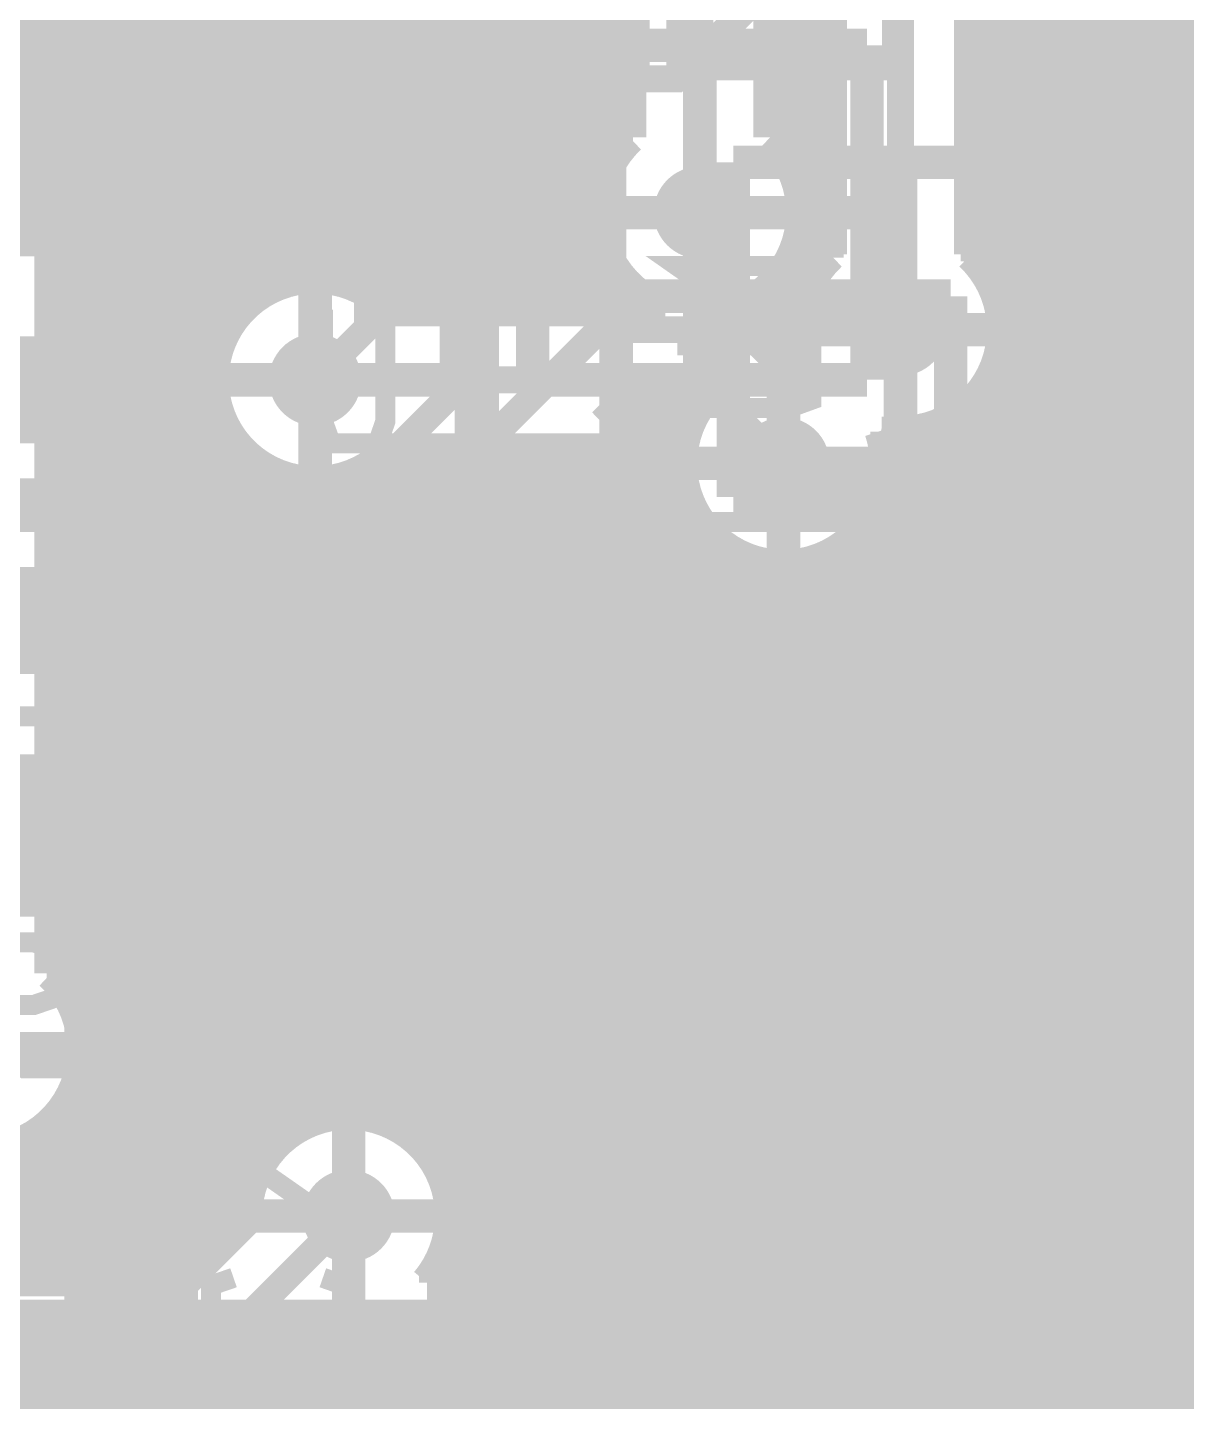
# Model space of a CAD drawing. Extents: x -1 to 101, y -64 to 41.
# Drawn here: x 74.27 to 83.07, y 14.47 to 24.9 of the extents above; entities that cross this region are included whole.
import ezdxf

# ---------------------------------------------------------------- set-up
doc = ezdxf.new("R2010")
doc.units = 0
doc.header["$MEASUREMENT"] = 0
doc.layers.get('0').update_dxf_attribs({"linetype": 'CONTINUOUS'})
for name, color, linetype in [('22-313-0_AST', 7, 'CONTINUOUS'), ('22-313-0_BOT', 7, 'CONTINUOUS'), ('22-313-0_DRD', 2, 'CONTINUOUS'), ('22-313-0_SMB', 4, 'CONTINUOUS'), ('22-313-0_SMT', 3, 'CONTINUOUS'), ('22-313-0_SPT', 5, 'CONTINUOUS'), ('22-313-0_SST', 10, 'CONTINUOUS'), ('22-313-0_TOP', 14, 'CONTINUOUS'), ('THRUHOLE_TAP', 11, 'CONTINUOUS')]:
    doc.layers.add(name, color=color, linetype=linetype)

# ---------------------------------------------------------------- blocks, each defined once
blk = doc.blocks.new('RECTANGLE_40')
blk.add_solid([(0.22479, 0.50038), (0.22479, -0.50038), (-0.22479, 0.50038), (-0.22479, -0.50038)])
blk = doc.blocks.new('ROUND_43')
at = {"const_width": 0.35052}
blk.add_lwpolyline([(-0.17526, 0, 1), (0.17526, 0, 1)], format="xyb", close=True, dxfattribs=at)
blk = doc.blocks.new('ROUND_47')
at = {"const_width": 0.35052}
blk.add_lwpolyline([(-0.17526, 0, 1), (0.17526, 0, 1)], format="xyb", close=True, dxfattribs=at)
blk = doc.blocks.new('RECTANGLE_2')
blk.add_solid([(0.4826, 0.4064), (0.4826, -0.4064), (-0.4826, 0.4064), (-0.4826, -0.4064)])
blk = doc.blocks.new('ROUND_60')
at = {"const_width": 0.10033}
blk.add_lwpolyline([(-0.050164, 0, 1), (0.050164, 0, 1)], format="xyb", close=True, dxfattribs=at)

msp = doc.modelspace()

# ---------------------------------------------------------------- linework, layer by layer
at = {"layer": '22-313-0_AST', "const_width": 0.1524}
for points in [[(77.0255, 24.5745), (77.0255, 27.4955), (75.3872, 27.4955), (75.3872, 24.5745), (77.0255, 24.5745)], [(77.2795, 27.4955), (77.2795, 24.5745), (78.9178, 24.5745), (78.9178, 27.4955), (77.2795, 27.4955)], [(80.8355, 24.5745), (80.8355, 27.4955), (79.1972, 27.4955), (79.1972, 24.5745), (80.8355, 24.5745)], [(76.15174, 24.9555), (76.15174, 25.3111), (75.98156, 25.43048), (75.81392, 25.43048), (75.64374, 25.3111), (75.64374, 24.9555), (76.65974, 24.9555)], [(78.0669, 24.94534), (78.0669, 25.30094), (77.89926, 25.42032), (77.72908, 25.42032), (77.5589, 25.30094), (77.5589, 24.94534), (78.5749, 24.94534)], [(75.946, 20.193), (78.74, 20.193), (78.74, 24.384), (75.565, 24.384), (75.565, 20.574), (75.946, 20.193)], [(75.1205, 21.3995), (75.1205, 24.3205), (73.4822, 24.3205), (73.4822, 21.3995), (75.1205, 21.3995)], [(74.88174, 23.3553), (74.88174, 23.11908)], [(74.88174, 23.23846), (73.86574, 23.23846), (74.03592, 23.11908)], [(77.58938, 21.7424), (77.58938, 22.7584), (77.47, 22.58822)], [(76.9874, 22.7584), (76.9874, 21.91004), (76.92898, 21.7424), (76.57338, 21.7424), (76.51242, 21.91004), (76.51242, 22.7584)], [(74.71156, 22.63648), (74.88174, 22.57806), (74.88174, 22.22246), (74.71156, 22.1615), (74.03592, 22.1615), (73.86574, 22.22246), (73.86574, 22.57806), (74.03592, 22.63648)], [(77.70622, 21.7424), (77.47, 21.7424)], [(73.4695, 21.1455), (73.4695, 18.2245), (75.1078, 18.2245), (75.1078, 21.1455), (73.4695, 21.1455)], [(80.8355, 18.2245), (80.8355, 21.1455), (79.1972, 21.1455), (79.1972, 18.2245), (80.8355, 18.2245)], [(74.2569, 20.56892), (74.2569, 20.21332), (74.08926, 20.15236), (73.91908, 20.15236), (73.7489, 20.21332), (73.7489, 20.56892), (73.91908, 20.62734), (74.08926, 20.62734), (74.7649, 20.39112)], [(80.00492, 20.62988), (80.00492, 20.1549), (79.32674, 20.39366), (79.32674, 20.5105), (80.34274, 20.5105)], [(75.4761, 20.39112), (75.4761, 19.99996)], [(75.33894, 20.36826), (75.33894, 20.02028)], [(75.53198, 20.3708), (75.34402, 20.3708)], [(75.61326, 20.28952), (75.61326, 20.10156)], [(75.63358, 20.23364), (75.24242, 20.23364)], [(75.61072, 20.09648), (75.26274, 20.09648)], [(77.0255, 16.9545), (77.0255, 19.8755), (75.3872, 19.8755), (75.3872, 16.9545), (77.0255, 16.9545)], [(78.9305, 16.9545), (78.9305, 19.8755), (77.2922, 19.8755), (77.2922, 16.9545), (78.9305, 16.9545)], [(74.7649, 19.78914), (74.7649, 19.55292)], [(80.34274, 19.79168), (80.34274, 19.3167), (79.66456, 19.79168), (79.49692, 19.79168), (79.32674, 19.73326), (79.32674, 19.37766), (79.49692, 19.3167)], [(74.7649, 19.66976), (73.7489, 19.66976), (73.91908, 19.55292)], [(78.39456, 18.8849), (78.56474, 19.00428), (78.56474, 19.2405), (78.39456, 19.35988), (78.22692, 19.35988), (77.88656, 19.12366), (77.54874, 19.35988), (77.54874, 18.8849)], [(74.2569, 18.59534), (74.2569, 18.95094), (74.08926, 19.07032), (73.91908, 19.07032), (73.7489, 18.95094), (73.7489, 18.59534), (74.7649, 18.59534)], [(74.2569, 18.89252), (74.7649, 19.07032)], [(76.65974, 19.02968), (76.65974, 18.5547), (75.98156, 19.02968), (75.81392, 19.02968), (75.64374, 18.97126), (75.64374, 18.61566), (75.81392, 18.5547)], [(79.83474, 18.4785), (79.83474, 18.8341), (79.66456, 18.95348), (79.49692, 18.95348), (79.32674, 18.8341), (79.32674, 18.4785), (80.34274, 18.4785)], [(79.83474, 18.77568), (80.34274, 18.95348)], [(78.56474, 18.52168), (78.56474, 18.0467), (77.88656, 18.52168), (77.71892, 18.52168), (77.54874, 18.46326), (77.54874, 18.10766), (77.71892, 18.0467)], [(76.48956, 18.19148), (76.65974, 18.13306), (76.65974, 17.77746), (76.48956, 17.7165), (75.81392, 17.7165), (75.64374, 17.77746), (75.64374, 18.13306), (75.81392, 18.19148)], [(78.05674, 17.2085), (78.05674, 17.5641), (77.88656, 17.68348), (77.71892, 17.68348), (77.54874, 17.5641), (77.54874, 17.2085), (78.56474, 17.2085)], [(78.05674, 17.50568), (78.56474, 17.68348)]]:
    msp.add_lwpolyline(points, dxfattribs=at)
for points in [[(75.438, 20.3962, 0.4142136), (75.23734, 20.19554)], [(75.63866, 20.19554, 0.4142136), (75.438, 20.3962)], [(75.23734, 20.19554, 0.4142136), (75.438, 19.99488)], [(75.438, 19.99488, 0.4142136), (75.63866, 20.19554)]]:
    msp.add_lwpolyline(points, format="xyb", dxfattribs=at)
at = {"layer": '22-313-0_BOT'}
for points, const_width in [([(74.8538, 37.4142), (74.8538, 15.3924)], 0.254), ([(75.0824, 37.4142), (75.0824, 15.3924)], 0.254), ([(75.311, 37.4142), (75.311, 15.3924)], 0.254), ([(75.5396, 37.4142), (75.5396, 15.46098)], 0.254), ([(75.7682, 37.4142), (75.7682, 22.59838)], 0.254), ([(75.9968, 37.4142), (75.9968, 22.85746)], 0.254), ([(76.2254, 37.4142), (76.2254, 22.97176)], 0.254), ([(76.454, 37.4142), (76.454, 23.00732)], 0.254), ([(76.6826, 37.4142), (76.6826, 22.97176)], 0.254), ([(76.9112, 37.4142), (76.9112, 22.85746)], 0.254), ([(77.1398, 37.4142), (77.1398, 22.7584)], 0.254), ([(77.3684, 37.4142), (77.3684, 22.7584)], 0.254), ([(80.1116, 35.6108), (80.1116, 23.75662)], 0.254), ([(74.6252, 32.69488), (74.6252, 17.46758)], 0.254), ([(74.4474, 32.4485), (74.4474, 17.7165)], 0.254), ([(82.169, 31.4198), (82.169, 17.78)], 0.254), ([(82.3976, 31.4198), (82.3976, 18.0086)], 0.254), ([(82.6262, 31.4198), (82.6262, 18.2372)], 0.254), ([(82.8548, 31.4198), (82.8548, 18.4658)], 0.254), ([(81.9404, 31.33598), (81.9404, 17.5514)], 0.254), ([(81.7118, 31.242), (81.7118, 17.3228)], 0.254), ([(80.899, 30.607), (80.899, 22.606)], 0.2032), ([(80.3402, 30.0609), (80.3402, 23.1521)], 0.254), ([(80.3656, 30.0355), (80.3656, 23.1775)], 0.254), ([(81.4324, 30.0355), (81.4324, 23.1775)], 0.254), ([(81.4832, 30.0863), (81.4832, 23.12416)], 0.254), ([(79.375, 23.495), (79.375, 28.829), (78.359, 29.845)], 0.2032), ([(77.597, 29.67228), (77.597, 22.7584)], 0.254), ([(77.8256, 29.2735), (77.8256, 22.7584)], 0.254), ([(82.931, 29.21), (82.931, 18.542), (79.756, 15.367)], 0.254), ([(78.0542, 29.12618), (78.0542, 22.7584)], 0.254), ([(78.2828, 29.06776), (78.2828, 22.7584)], 0.254), ([(78.5114, 28.93822), (78.5114, 22.7584)], 0.254), ([(79.9084, 28.829), (79.9084, 24.0665)], 0.254), ([(78.74, 28.70962), (78.74, 23.94966)], 0.254), ([(78.8416, 28.60802), (78.8416, 24.0665)], 0.254), ([(78.8416, 25.019), (74.4474, 25.019)], 0.254), ([(80.3656, 25.019), (79.9084, 25.019)], 0.254), ([(82.931, 25.019), (81.4324, 25.019)], 0.254), ([(78.8416, 24.7904), (74.4474, 24.7904)], 0.254), ([(80.3656, 24.7904), (79.9084, 24.7904)], 0.254), ([(82.931, 24.7904), (81.4324, 24.7904)], 0.254), ([(90.424, 24.511), (83.947, 24.511), (83.947, 18.161), (79.756, 13.97), (73.279, 13.97), (73.279, 7.366)], 0.254), ([(78.8416, 24.5618), (74.4474, 24.5618)], 0.254), ([(80.3656, 24.5618), (79.9084, 24.5618)], 0.254), ([(82.931, 24.5618), (81.4324, 24.5618)], 0.254), ([(78.8416, 24.3332), (74.4474, 24.3332)], 0.254), ([(80.3656, 24.3332), (79.9084, 24.3332)], 0.254), ([(82.931, 24.3332), (81.4324, 24.3332)], 0.254), ([(76.708, 15.875), (75.692, 14.859), (71.501, 14.859), (70.104, 16.256), (70.104, 24.257)], 0.2032), ([(78.8416, 24.1046), (74.4474, 24.1046)], 0.254), ([(80.3656, 24.1046), (79.9084, 24.1046)], 0.254), ([(82.931, 24.1046), (81.4324, 24.1046)], 0.254), ([(78.69174, 23.876), (74.4474, 23.876)], 0.254), ([(80.3656, 23.876), (80.05572, 23.876)], 0.254), ([(82.931, 23.876), (81.4324, 23.876)], 0.254), ([(78.60792, 23.6474), (74.4474, 23.6474)], 0.254), ([(80.3656, 23.6474), (80.14208, 23.6474)], 0.254), ([(82.931, 23.6474), (81.4324, 23.6474)], 0.254), ([(78.59776, 23.4188), (74.4474, 23.4188)], 0.254), ([(80.3656, 23.4188), (80.15224, 23.4188)], 0.254), ([(82.931, 23.4188), (81.4324, 23.4188)], 0.254), ([(78.65618, 23.1902), (74.4474, 23.1902)], 0.254), ([(80.3656, 23.1902), (80.09382, 23.1902)], 0.254), ([(80.1116, 23.23338), (80.1116, 22.3647)], 0.254), ([(82.931, 23.1902), (81.4324, 23.1902)], 0.254), ([(78.74, 23.04034), (78.74, 22.7584)], 0.254), ([(76.19238, 22.9616), (74.4474, 22.9616)], 0.254), ([(78.8035, 22.9616), (76.71562, 22.9616)], 0.254), ([(80.20304, 22.9616), (79.9465, 22.9616)], 0.254), ([(82.931, 22.9616), (81.59496, 22.9616)], 0.254), ([(79.883, 22.90064), (79.883, 22.47138)], 0.254), ([(75.85964, 22.733), (74.4474, 22.733)], 0.254), ([(79.11338, 22.7584), (77.0255, 22.7584)], 0.254), ([(78.9686, 22.82698), (78.9686, 22.7584)], 0.254), ([(80.12684, 22.733), (79.54772, 22.733)], 0.254), ([(79.6544, 22.76602), (79.6544, 22.67966)], 0.254), ([(82.931, 22.733), (81.66862, 22.733)], 0.254), ([(79.75092, 22.60092), (79.98206, 22.36978)], 0.254), ([(75.72502, 22.5044), (74.4474, 22.5044)], 0.254), ([(80.1243, 22.5044), (79.84998, 22.5044)], 0.254), ([(82.931, 22.5044), (81.6737, 22.5044)], 0.254), ([(80.01, 22.37232), (79.98199, 22.37182)], 0.254), ([(75.67422, 22.2758), (74.4474, 22.2758)], 0.254), ([(82.931, 22.2758), (81.60766, 22.2758)], 0.254), ([(80.01, 21.59), (79.375, 22.225), (76.454, 22.225)], 0.2032), ([(75.692, 22.0472), (74.4474, 22.0472)], 0.254), ([(82.931, 22.0472), (81.4451, 22.0472)], 0.254), ([(81.4832, 22.0853), (81.4832, 17.0942)], 0.254), ([(81.2546, 21.91004), (81.2546, 16.8656)], 0.254), ([(75.78598, 21.8186), (74.4474, 21.8186)], 0.254), ([(75.7682, 21.84908), (75.7682, 15.68958)], 0.254), ([(82.931, 21.8186), (80.75676, 21.8186)], 0.254), ([(80.7974, 21.8313), (80.7974, 16.4084)], 0.254), ([(81.026, 21.83384), (81.026, 16.637)], 0.254), ([(79.15402, 21.6916), (77.0255, 21.6916)], 0.254), ([(77.1398, 21.6916), (77.1398, 16.52524)], 0.254), ([(77.3684, 21.6916), (77.3684, 16.29156)], 0.254), ([(77.597, 21.6916), (77.597, 15.367)], 0.254), ([(77.8256, 21.6916), (77.8256, 15.367)], 0.254), ([(78.0542, 21.6916), (78.0542, 15.367)], 0.254), ([(78.2828, 21.6916), (78.2828, 15.367)], 0.254), ([(78.5114, 21.6916), (78.5114, 15.367)], 0.254), ([(78.74, 21.6916), (78.74, 15.367)], 0.254), ([(78.9686, 21.6916), (78.9686, 15.367)], 0.254), ([(79.15402, 21.6916), (79.22768, 21.6154)], 0.254), ([(75.99934, 21.59), (74.4474, 21.59)], 0.254), ([(75.9968, 21.59), (75.9968, 16.19758)], 0.254), ([(79.22768, 21.59), (76.90866, 21.59)], 0.254), ([(76.9112, 21.59), (76.9112, 16.62938)], 0.254), ([(79.1972, 21.64842), (79.1972, 15.367)], 0.254), ([(79.22768, 21.6154), (79.22727, 21.59)], 0.254), ([(82.931, 21.59), (80.79232, 21.59)], 0.254), ([(76.2254, 21.47824), (76.2254, 16.48968)], 0.254), ([(76.6826, 21.47824), (76.6826, 16.65478)], 0.254), ([(76.454, 21.44268), (76.454, 16.61414)], 0.254), ([(79.26324, 21.3614), (74.4474, 21.3614)], 0.254), ([(82.931, 21.3614), (80.75676, 21.3614)], 0.254), ([(79.375, 21.1328), (74.4474, 21.1328)], 0.254), ([(79.4258, 21.0693), (79.4258, 15.367)], 0.254), ([(82.931, 21.1328), (80.64246, 21.1328)], 0.254), ([(80.5688, 21.0439), (80.5688, 16.1798)], 0.254), ([(79.63408, 20.9042), (74.4474, 20.9042)], 0.254), ([(79.6544, 20.89404), (79.6544, 15.367)], 0.254), ([(80.3402, 20.88134), (80.3402, 15.9512)], 0.254), ([(82.931, 20.9042), (80.38338, 20.9042)], 0.254), ([(79.883, 20.81784), (79.883, 15.494)], 0.254), ([(80.1116, 20.8153), (80.1116, 15.7226)], 0.254), ([(82.931, 20.6756), (74.4474, 20.6756)], 0.254), ([(82.931, 20.447), (74.4474, 20.447)], 0.254), ([(82.931, 20.2184), (74.4474, 20.2184)], 0.254), ([(82.931, 19.9898), (74.4474, 19.9898)], 0.254), ([(82.931, 19.7612), (74.4474, 19.7612)], 0.254), ([(82.931, 19.5326), (74.4474, 19.5326)], 0.254), ([(82.931, 19.304), (74.4474, 19.304)], 0.254), ([(82.931, 19.0754), (74.4474, 19.0754)], 0.254), ([(82.931, 18.8468), (74.4474, 18.8468)], 0.254), ([(82.931, 18.6182), (74.4474, 18.6182)], 0.254), ([(82.7786, 18.3896), (74.4474, 18.3896)], 0.254), ([(82.55, 18.161), (74.4474, 18.161)], 0.254), ([(82.3214, 17.9324), (74.4474, 17.9324)], 0.254), ([(82.0928, 17.7038), (74.4601, 17.7038)], 0.254), ([(81.8642, 17.4752), (74.62266, 17.4752)], 0.254), ([(83.1088, 17.3228), (83.1088, 7.366)], 0.254), ([(81.6356, 17.2466), (74.6887, 17.2466)], 0.254), ([(82.8802, 17.0942), (82.8802, 7.366)], 0.254), ([(90.424, 17.1958), (82.9818, 17.1958)], 0.254), ([(81.407, 17.018), (74.68362, 17.018)], 0.254), ([(90.424, 16.9672), (82.7532, 16.9672)], 0.254), ([(81.1784, 16.7894), (74.60996, 16.7894)], 0.254), ([(74.6252, 16.81988), (74.6252, 15.3924)], 0.254), ([(82.6516, 16.8656), (82.6516, 7.366)], 0.254), ([(90.424, 16.7386), (82.5246, 16.7386)], 0.254), ([(82.423, 16.637), (82.423, 7.366)], 0.254), ([(74.3966, 16.53032), (74.3966, 15.3924)], 0.254), ([(76.33208, 16.5608), (74.43216, 16.5608)], 0.254), ([(80.9498, 16.5608), (77.08138, 16.5608)], 0.254), ([(90.424, 16.51), (82.296, 16.51)], 0.254), ([(74.168, 16.40586), (74.168, 15.3924)], 0.254), ([(82.1944, 16.4084), (82.1944, 7.366)], 0.254), ([(76.073, 16.3322), (71.87946, 16.3322)], 0.254), ([(80.7212, 16.3322), (77.34046, 16.3322)], 0.254), ([(90.424, 16.2814), (82.0674, 16.2814)], 0.254), ([(81.9658, 16.1798), (81.9658, 7.366)], 0.254), ([(75.96124, 16.1036), (71.78802, 16.1036)], 0.254), ([(80.4926, 16.1036), (77.45476, 16.1036)], 0.254), ([(90.424, 16.0528), (81.8388, 16.0528)], 0.254), ([(81.7372, 15.9512), (81.7372, 7.366)], 0.254), ([(75.92568, 15.875), (71.57466, 15.875)], 0.254), ([(75.92568, 15.84706), (75.47102, 15.3924)], 0.254), ([(75.92568, 15.875), (75.92618, 15.84708)], 0.254), ([(80.264, 15.875), (77.49032, 15.875)], 0.254), ([(90.3732, 15.8242), (81.6102, 15.8242)], 0.254), ([(75.72502, 15.6464), (71.46798, 15.6464)], 0.254), ([(80.0354, 15.6464), (77.45476, 15.6464)], 0.254), ([(81.5086, 15.7226), (81.5086, 7.366)], 0.254), ([(90.1446, 15.5956), (81.3816, 15.5956)], 0.254), ([(77.3684, 15.4559), (77.3684, 15.367)], 0.254), ([(81.28, 15.494), (81.28, 7.366)], 0.254), ([(75.49642, 15.4178), (71.69658, 15.4178)], 0.254), ([(75.47102, 15.3924), (71.72198, 15.3924)], 0.254), ([(79.756, 15.367), (77.30236, 15.367)], 0.254), ([(79.8068, 15.4178), (77.34046, 15.4178)], 0.254), ([(89.916, 15.367), (81.153, 15.367)], 0.254), ([(81.0514, 15.2654), (81.0514, 7.366)], 0.254), ([(89.6874, 15.1384), (80.9244, 15.1384)], 0.254), ([(80.8228, 15.0368), (80.8228, 7.366)], 0.254), ([(89.4588, 14.9098), (80.6958, 14.9098)], 0.254), ([(80.5942, 14.8082), (80.5942, 7.366)], 0.254), ([(89.2302, 14.6812), (80.4672, 14.6812)], 0.254), ([(80.3656, 14.5796), (80.3656, 7.366)], 0.254), ([(89.0016, 14.4526), (80.2386, 14.4526)], 0.254), ([(80.137, 14.351), (80.137, 7.366)], 0.254)]:
    msp.add_lwpolyline(points, dxfattribs=dict(at, const_width=const_width))
at = {"layer": '22-313-0_BOT', "const_width": 0.254}
for points in [[(78.8416, 24.0665, 0.2078862), (78.59325, 23.495)], [(80.15732, 23.495, 0.2078862), (79.90879, 24.06692)], [(78.59268, 23.495, 0.3174423), (79.11338, 22.7584)], [(79.54264, 22.73046, 0.3523155), (80.15732, 23.495)], [(80.3656, 23.1775, 0.2078862), (80.11725, 22.606)], [(81.68132, 22.606, 0.2078862), (81.43279, 23.17792)], [(76.454, 23.00732, 0.4142136), (75.67168, 22.225)], [(77.0255, 22.7584, 0.2078862), (76.454, 23.00675)], [(79.75092, 22.60092, 0.1168164), (79.54235, 22.7296)], [(79.75092, 22.60092, 0.1168164), (79.54235, 22.7296)], [(80.11668, 22.606, 0.0811285), (80.15733, 22.35708)], [(80.899, 21.82368, 0.4142136), (81.68132, 22.606)], [(80.15732, 22.35708, 0.0474713), (80.01, 22.3711)], [(75.67168, 22.225, 0.4142136), (76.454, 21.44268)], [(80.79232, 21.59, 0.0811281), (80.75166, 21.83891)], [(80.75168, 21.83892, 0.0474713), (80.899, 21.8249)], [(76.454, 21.44268, 0.2078857), (77.02592, 21.69121)], [(79.22768, 21.59, 0.4142136), (80.01, 20.80768)], [(80.01, 20.80768, 0.4142136), (80.79232, 21.59)], [(74.69632, 17.145, 0.2078862), (74.44779, 17.71692)], [(73.914, 16.36268, 0.4142136), (74.69632, 17.145)], [(76.708, 16.65732, 0.4142136), (75.92568, 15.875)], [(77.49032, 15.875, 0.4142136), (76.708, 16.65732)], [(77.30236, 15.367, 0.1786698), (77.48987, 15.875)]]:
    msp.add_lwpolyline(points, format="xyb", dxfattribs=at)
at = {"layer": '22-313-0_DRD', "const_width": 0.254}
for points in [[(78.105, 24.765), (78.105, 22.225)], [(80.645, 24.765), (78.105, 24.765)], [(79.375, 24.765), (79.375, 22.225)], [(80.645, 22.225), (80.645, 24.765)], [(79.629, 23.876), (79.629, 21.336)], [(82.169, 23.876), (79.629, 23.876)], [(80.899, 23.876), (80.899, 21.336)], [(82.169, 21.336), (82.169, 23.876)], [(75.184, 23.495), (75.184, 20.955)], [(77.724, 23.495), (75.184, 23.495)], [(76.454, 23.495), (76.454, 20.955)], [(77.724, 20.955), (77.724, 23.495)], [(80.645, 23.495), (78.105, 23.495)], [(78.74, 22.86), (78.74, 20.32)], [(81.28, 22.86), (78.74, 22.86)], [(80.01, 22.86), (80.01, 20.32)], [(81.28, 20.32), (81.28, 22.86)], [(82.169, 22.606), (79.629, 22.606)], [(77.724, 22.225), (75.184, 22.225)], [(78.105, 22.225), (80.645, 22.225)], [(81.28, 21.59), (78.74, 21.59)], [(79.629, 21.336), (82.169, 21.336)], [(75.184, 20.955), (77.724, 20.955)], [(78.74, 20.32), (81.28, 20.32)], [(77.978, 19.177), (77.978, 16.637)], [(80.518, 19.177), (77.978, 19.177)], [(79.248, 19.177), (79.248, 16.637)], [(80.518, 16.637), (80.518, 19.177)], [(75.184, 18.415), (72.644, 18.415)], [(75.184, 15.875), (75.184, 18.415)], [(80.518, 17.907), (77.978, 17.907)], [(75.057, 17.145), (72.517, 17.145)], [(75.184, 17.145), (72.644, 17.145)], [(75.057, 14.605), (75.057, 17.145)], [(75.438, 17.145), (75.438, 14.605)], [(77.978, 17.145), (75.438, 17.145)], [(76.708, 17.145), (76.708, 14.605)], [(77.978, 14.605), (77.978, 17.145)], [(82.55, 17.145), (82.55, 14.605)], [(85.09, 17.145), (82.55, 17.145)], [(77.978, 16.637), (80.518, 16.637)], [(75.057, 15.875), (72.517, 15.875)], [(72.644, 15.875), (75.184, 15.875)], [(77.978, 15.875), (75.438, 15.875)], [(85.09, 15.875), (82.55, 15.875)], [(81.28, 15.24), (81.28, 12.7)], [(83.82, 15.24), (81.28, 15.24)], [(82.55, 15.24), (82.55, 12.7)], [(82.55, 15.24), (82.55, 12.7)], [(85.09, 15.24), (82.55, 15.24)], [(72.517, 14.605), (75.057, 14.605)], [(75.438, 14.605), (77.978, 14.605)], [(82.55, 14.605), (85.09, 14.605)]]:
    msp.add_lwpolyline(points, dxfattribs=at)
at = {"layer": '22-313-0_SMB', "const_width": 0.254}
for points in [[(89.916, 24.13), (84.582, 24.13), (84.582, 17.907), (79.883, 13.208), (74.041, 13.208), (74.041, 8.001)], [(83.058, 16.383), (83.058, 8.001)], [(89.916, 16.3322), (83.0072, 16.3322)], [(82.8294, 16.1544), (82.8294, 8.001)], [(89.7636, 16.1036), (82.7786, 16.1036)], [(89.535, 15.875), (82.55, 15.875)], [(82.6008, 15.9258), (82.6008, 8.001)], [(89.3064, 15.6464), (82.3214, 15.6464)], [(82.3722, 15.6972), (82.3722, 8.001)], [(82.1436, 15.4686), (82.1436, 8.001)], [(89.0778, 15.4178), (82.0928, 15.4178)], [(81.915, 15.24), (81.915, 8.001)], [(88.8492, 15.1892), (81.8642, 15.1892)], [(81.6864, 15.0114), (81.6864, 8.001)], [(88.6206, 14.9606), (81.6356, 14.9606)], [(88.392, 14.732), (81.407, 14.732)], [(81.4578, 14.7828), (81.4578, 8.001)], [(88.1634, 14.5034), (81.1784, 14.5034)], [(81.2292, 14.5542), (81.2292, 8.001)]]:
    msp.add_lwpolyline(points, dxfattribs=at)
at = {"layer": '22-313-0_SST', "const_width": 0.1524}
for points in [[(77.0255, 24.5745), (77.0255, 27.4955), (75.3872, 27.4955), (75.3872, 24.5745), (77.0255, 24.5745)], [(77.2795, 27.4955), (77.2795, 24.5745), (78.9178, 24.5745), (78.9178, 27.4955), (77.2795, 27.4955)], [(80.8355, 24.5745), (80.8355, 27.4955), (79.1972, 27.4955), (79.1972, 24.5745), (80.8355, 24.5745)], [(74.86142, 25.1841), (75.02906, 25.12568), (75.02906, 24.77008), (74.86142, 24.71166), (74.18324, 24.71166), (74.01306, 24.77008), (74.01306, 25.12568), (74.18324, 25.1841)], [(75.946, 20.193), (75.565, 20.574), (75.565, 24.384), (78.74, 24.384), (78.74, 20.193), (75.946, 20.193)], [(75.1205, 21.3995), (75.1205, 24.3205), (73.4822, 24.3205), (73.4822, 21.3995), (75.1205, 21.3995)], [(80.22082, 23.20544), (80.22082, 22.96922)], [(80.22082, 23.0886), (79.20482, 23.0886), (79.375, 22.96922)], [(79.20482, 22.48662), (80.05318, 22.48662), (80.22082, 22.4282), (80.22082, 22.0726), (80.05318, 22.01164), (79.20482, 22.01164)], [(73.4695, 21.1455), (73.4695, 18.2245), (75.1078, 18.2245), (75.1078, 21.1455), (73.4695, 21.1455)], [(80.8355, 18.2245), (80.8355, 21.1455), (79.1972, 21.1455), (79.1972, 18.2245), (80.8355, 18.2245)], [(75.4761, 20.39112), (75.4761, 19.99996)], [(75.33894, 20.36826), (75.33894, 20.02028)], [(75.53198, 20.3708), (75.34402, 20.3708)], [(75.61326, 20.28952), (75.61326, 20.10156)], [(75.63358, 20.23364), (75.24242, 20.23364)], [(75.61072, 20.09648), (75.26274, 20.09648)], [(77.0255, 16.9545), (77.0255, 19.8755), (75.3872, 19.8755), (75.3872, 16.9545), (77.0255, 16.9545)], [(78.9305, 16.9545), (78.9305, 19.8755), (77.2922, 19.8755), (77.2922, 16.9545), (78.9305, 16.9545)], [(74.49058, 17.89176), (74.49058, 17.53616), (74.3204, 17.47774), (74.15276, 17.47774), (73.98258, 17.53616), (73.98258, 17.89176), (74.15276, 17.95272), (74.3204, 17.95272), (74.99858, 17.71396)], [(80.15224, 17.8435), (80.15224, 17.37106), (79.47406, 17.60728), (79.47406, 17.72666), (80.49006, 17.72666)], [(74.99858, 17.11452), (74.99858, 16.87576)], [(74.99858, 16.99514), (73.98258, 16.99514), (74.15276, 16.87576)], [(80.49006, 17.0053), (80.49006, 16.53286), (79.81442, 17.0053), (79.64424, 17.0053), (79.47406, 16.94688), (79.47406, 16.59128), (79.64424, 16.53286)], [(78.41742, 15.97406), (78.58506, 16.0909), (78.58506, 16.32966), (78.41742, 16.4465), (78.24724, 16.4465), (77.90942, 16.21028), (77.56906, 16.4465), (77.56906, 15.97406)], [(74.49058, 15.92072), (74.49058, 16.27632), (74.3204, 16.39316), (74.15276, 16.39316), (73.98258, 16.27632), (73.98258, 15.92072), (74.99858, 15.92072)], [(74.49058, 16.21536), (74.99858, 16.39316)], [(76.68006, 16.2433), (76.68006, 15.77086), (76.00442, 16.2433), (75.83424, 16.2433), (75.66406, 16.18488), (75.66406, 15.82928), (75.83424, 15.77086)], [(79.98206, 15.69466), (79.98206, 16.05026), (79.81442, 16.1671), (79.64424, 16.1671), (79.47406, 16.05026), (79.47406, 15.69466), (80.49006, 15.69466)], [(79.98206, 15.9893), (80.49006, 16.1671)], [(78.58506, 15.6083), (78.58506, 15.13586), (77.90942, 15.6083), (77.73924, 15.6083), (77.56906, 15.54988), (77.56906, 15.19428), (77.73924, 15.13586)], [(76.51242, 15.4051), (76.68006, 15.34668), (76.68006, 14.99108), (76.51242, 14.93266), (75.83424, 14.93266), (75.66406, 14.99108), (75.66406, 15.34668), (75.83424, 15.4051)], [(78.07706, 14.29766), (78.07706, 14.65326), (77.90942, 14.7701), (77.73924, 14.7701), (77.56906, 14.65326), (77.56906, 14.29766), (78.58506, 14.29766)], [(78.07706, 14.5923), (78.58506, 14.7701)]]:
    msp.add_lwpolyline(points, dxfattribs=at)
for points in [[(75.438, 20.3962, 0.4142136), (75.23734, 20.19554)], [(75.63866, 20.19554, 0.4142136), (75.438, 20.3962)], [(75.23734, 20.19554, 0.4142136), (75.438, 19.99488)], [(75.438, 19.99488, 0.4142136), (75.63866, 20.19554)]]:
    msp.add_lwpolyline(points, format="xyb", dxfattribs=at)
at = {"layer": '22-313-0_TOP'}
for points, const_width in [([(83.185, 26.7462), (83.185, 18.415), (78.74, 13.97), (67.437, 13.97)], 2.54), ([(74.295, 23.5712), (74.295, 26.035), (75.0062, 26.7462), (76.2, 26.7462)], 0.762), ([(76.2, 25.3238), (76.85024, 25.3238), (76.85024, 23.55596)], 0.2032), ([(78.105, 25.3238), (76.85024, 25.3238), (76.85024, 23.55596)], 0.2032), ([(77.50048, 23.55596), (77.50048, 24.16048), (77.851, 24.511), (79.1972, 24.511), (80.01, 25.3238)], 0.2032), ([(74.295, 23.5712), (76.18476, 23.5712), (76.2, 23.55596)], 0.381), ([(76.454, 22.225), (76.85024, 22.62124), (76.85024, 23.55596)], 0.2032), ([(76.85024, 20.955), (76.85024, 21.47824), (77.50048, 22.12848), (77.50048, 23.55596)], 0.2032), ([(78.15072, 23.55596), (78.20914, 23.495), (79.375, 23.495)], 0.2032), ([(75.54468, 22.9489), (75.2094, 22.9489)], 0.254), ([(75.2094, 22.9489), (75.2094, 22.733)], 0.254), ([(75.4126, 22.9489), (75.4126, 21.4884)], 0.254), ([(75.54468, 22.9489), (75.54468, 22.62378)], 0.254), ([(75.54468, 22.9108), (75.2094, 22.9108)], 0.254), ([(75.2094, 22.733), (75.2094, 21.4376)], 0.254), ([(75.54468, 22.6822), (75.2094, 22.6822)], 0.254), ([(75.7809, 22.62378), (75.54468, 22.62378)], 0.254), ([(75.6412, 22.62378), (75.6412, 21.88718)], 0.254), ([(80.899, 22.606), (78.613, 22.606), (77.50048, 21.49348), (77.50048, 20.955)], 0.2032), ([(75.70724, 22.4536), (75.2094, 22.4536)], 0.254), ([(75.67168, 22.225), (75.2094, 22.225)], 0.254), ([(73.3806, 22.1488), (74.295, 22.1488)], 0.254), ([(75.2094, 22.1488), (74.295, 22.1488)], 0.254), ([(78.83398, 22.0726), (78.64602, 21.88718)], 0.254), ([(79.39532, 22.0726), (78.83398, 22.0726)], 0.254), ([(78.8416, 22.0726), (78.8416, 19.9644)], 0.254), ([(79.0702, 22.0726), (79.0702, 17.34058)], 0.254), ([(79.2988, 22.0726), (79.2988, 21.91258)], 0.254), ([(75.70724, 21.9964), (75.2094, 21.9964)], 0.254), ([(79.34198, 21.9964), (78.75778, 21.9964)], 0.254), ([(75.54468, 21.88718), (75.54468, 21.4884)], 0.254), ([(75.75042, 21.88718), (75.54468, 21.88718)], 0.254), ([(78.80604, 21.88718), (78.64602, 21.88718)], 0.254), ([(78.80604, 21.88718), (78.80604, 20.02282)], 0.254), ([(75.54468, 21.7678), (75.2094, 21.7678)], 0.254), ([(79.248, 21.7678), (78.80604, 21.7678)], 0.254), ([(75.54468, 21.5392), (75.2094, 21.5392)], 0.254), ([(75.54468, 21.4884), (75.438, 21.4884)], 0.254), ([(79.23022, 21.5392), (78.80604, 21.5392)], 0.254), ([(80.01, 20.3962), (80.01, 21.59)], 0.2032), ([(75.03922, 21.3106), (73.3044, 21.3106)], 0.254), ([(75.03922, 21.3106), (73.3806, 21.3106)], 0.254), ([(74.2696, 21.3106), (74.2696, 21.2344)], 0.254), ([(74.4982, 21.3106), (74.4982, 21.2344)], 0.254), ([(74.7268, 21.3106), (74.7268, 21.2344)], 0.254), ([(74.9554, 21.3106), (74.9554, 21.2344)], 0.254), ([(75.03922, 21.3106), (74.96302, 21.2344)], 0.254), ([(79.28102, 21.3106), (78.80604, 21.3106)], 0.254), ([(74.96302, 21.2344), (73.3806, 21.2344)], 0.254), ([(79.0956, 21.2344), (79.0956, 19.812), (79.0956, 19.558)], 0.254), ([(79.31404, 21.2344), (79.0956, 21.2344)], 0.254), ([(79.2988, 21.26488), (79.2988, 21.2344)], 0.254), ([(79.0956, 21.082), (78.80604, 21.082)], 0.254), ([(74.295, 20.3962), (74.8792, 20.3962), (75.438, 20.955), (76.2, 20.955)], 0.2032), ([(76.2, 19.1262), (76.2, 19.558), (76.85024, 20.20824), (76.85024, 20.955)], 0.2032), ([(78.105, 17.7038), (78.9178, 17.7038), (79.121, 17.907), (79.248, 17.907), (78.994, 18.161), (78.994, 20.447), (78.486, 20.955), (78.15072, 20.955)], 0.2032), ([(79.0956, 20.8534), (78.80604, 20.8534)], 0.254), ([(79.0956, 20.6248), (78.80604, 20.6248)], 0.254), ([(72.39, 19.6088), (72.5678, 19.6088), (73.3552, 20.3962), (74.295, 20.3962)], 0.2032), ([(79.0956, 20.3962), (78.80604, 20.3962)], 0.254), ([(79.0956, 20.1676), (78.80604, 20.1676)], 0.254), ([(77.49286, 20.02282), (77.35062, 20.02282)], 0.254), ([(77.47, 20.02282), (77.47, 19.9644)], 0.254), ([(77.50556, 20.02282), (77.49286, 20.02282)], 0.254), ([(78.1558, 20.02282), (77.50556, 20.02282)], 0.254), ([(78.1558, 20.02282), (77.50556, 20.02282)], 0.254), ([(77.6986, 20.02282), (77.6986, 19.9644)], 0.254), ([(77.9272, 20.02282), (77.9272, 19.9644)], 0.254), ([(78.80604, 20.02282), (78.1558, 20.02282)], 0.254), ([(78.1558, 20.02282), (78.1558, 19.9644)], 0.254), ([(78.3844, 20.02282), (78.3844, 19.9644)], 0.254), ([(78.613, 20.02282), (78.613, 19.9644)], 0.254), ([(79.0194, 19.9644), (77.32268, 19.9644)], 0.254), ([(79.0194, 19.9644), (79.0194, 18.542)], 0.254), ([(79.0956, 19.939), (79.0194, 19.939)], 0.254), ([(79.0956, 19.7104), (79.0194, 19.7104)], 0.254), ([(79.0956, 19.558), (79.0956, 18.1356)], 0.254), ([(79.0956, 19.4818), (79.0194, 19.4818)], 0.254), ([(64.10452, 10.63752), (67.437, 13.97), (67.564, 14.097), (74.93, 14.097), (74.93, 18.288), (74.295, 18.923), (74.295, 18.9738)], 0.762), ([(79.0956, 19.2532), (79.0194, 19.2532)], 0.254), ([(78.105, 19.1262), (76.2, 19.1262)], 0.2032), ([(79.0956, 19.0246), (79.0194, 19.0246)], 0.254), ([(80.01, 18.9738), (80.01, 17.526), (78.359, 15.875), (76.708, 15.875)], 0.2032), ([(79.0956, 18.796), (79.0194, 18.796)], 0.254), ([(77.1906, 18.5928), (77.1144, 18.5928)], 0.254), ([(77.1144, 18.5928), (77.1144, 18.542)], 0.254), ([(77.1906, 18.5674), (77.1144, 18.5674)], 0.254), ([(77.1906, 18.5928), (77.1906, 18.542)], 0.254), ([(79.0956, 18.5674), (79.0194, 18.5674)], 0.254), ([(77.1144, 18.542), (77.1144, 18.288)], 0.254), ([(77.1906, 18.542), (77.1906, 18.288)], 0.254), ([(79.0194, 18.542), (79.0194, 18.288)], 0.254), ([(77.1906, 18.3388), (77.1144, 18.3388)], 0.254), ([(77.1144, 18.288), (77.1144, 16.8656)], 0.254), ([(77.1906, 18.288), (77.1906, 16.8656)], 0.254), ([(79.0956, 18.3388), (79.0194, 18.3388)], 0.254), ([(79.0194, 18.288), (79.0194, 17.28978)], 0.254), ([(79.4766, 18.1356), (79.0956, 18.1356)], 0.254), ([(79.2988, 18.1356), (79.2988, 17.56918)], 0.254), ([(79.4766, 18.1356), (79.4766, 17.74698)], 0.254), ([(77.1906, 18.1102), (77.1144, 18.1102)], 0.254), ([(79.4766, 18.1102), (79.0194, 18.1102)], 0.254), ([(77.1906, 17.8816), (77.1144, 17.8816)], 0.254), ([(79.4766, 17.8816), (79.0194, 17.8816)], 0.254), ([(79.4766, 17.74698), (79.0194, 17.28978)], 0.254), ([(76.2, 16.8656), (76.2, 17.7038)], 0.254), ([(77.1144, 17.7038), (76.2, 17.7038)], 0.254), ([(78.105, 17.7038), (76.2, 17.7038)], 0.2032), ([(77.1906, 17.653), (77.1144, 17.653)], 0.254), ([(77.1906, 17.7038), (78.105, 17.7038)], 0.254), ([(78.105, 16.8656), (78.105, 17.7038)], 0.254), ([(79.0194, 17.7038), (78.105, 17.7038)], 0.254), ([(79.38262, 17.653), (79.0194, 17.653)], 0.254), ([(77.1906, 17.4244), (77.1144, 17.4244)], 0.254), ([(79.15402, 17.4244), (79.0194, 17.4244)], 0.254), ([(84.30514, 17.27708), (79.87792, 12.84986)], 0.254), ([(77.1906, 17.1958), (77.1144, 17.1958)], 0.254), ([(77.1906, 16.9672), (77.1144, 16.9672)], 0.254), ([(75.7428, 16.8656), (75.7428, 16.002)], 0.254), ([(77.1144, 16.8656), (75.7428, 16.8656)], 0.254), ([(75.8698, 16.8656), (75.8698, 16.002)], 0.254), ([(76.0984, 16.8656), (76.0984, 16.36268)], 0.254), ([(76.327, 16.8656), (76.327, 16.55572)], 0.254), ([(76.5556, 16.8656), (76.5556, 16.64208)], 0.254), ([(76.7842, 16.8656), (76.7842, 16.65224)], 0.254), ([(77.0128, 16.8656), (77.0128, 16.59382)], 0.254), ([(78.59522, 16.8656), (77.1906, 16.8656)], 0.254), ([(77.2414, 16.8656), (77.2414, 16.4465)], 0.254), ([(77.47, 16.8656), (77.47, 16.4084)], 0.254), ([(77.6986, 16.8656), (77.6986, 16.4084)], 0.254), ([(77.9272, 16.8656), (77.9272, 16.4084)], 0.254), ([(78.59522, 16.8656), (78.13802, 16.4084)], 0.254), ([(78.1558, 16.8656), (78.1558, 16.42618)], 0.254), ([(78.3844, 16.8656), (78.3844, 16.65478)], 0.254), ([(78.46822, 16.7386), (75.7428, 16.7386)], 0.254), ([(76.25334, 16.51), (75.7428, 16.51)], 0.254), ([(78.23962, 16.51), (77.16266, 16.51)], 0.254), ([(78.13802, 16.4084), (77.2795, 16.4084)], 0.254), ([(76.03998, 16.2814), (75.7428, 16.2814)], 0.254), ([(75.946, 16.0528), (75.7428, 16.0528)], 0.254), ([(83.1342, 16.10614), (83.1342, 7.112)], 0.254), ([(75.93584, 16.002), (75.7428, 16.002)], 0.254), ([(90.424, 16.0274), (83.05546, 16.0274)], 0.254), ([(82.9056, 15.87754), (82.9056, 7.112)], 0.254), ([(90.3478, 15.7988), (82.82686, 15.7988)], 0.254), ([(82.677, 15.64894), (82.677, 7.112)], 0.254), ([(90.1192, 15.5702), (82.59826, 15.5702)], 0.254), ([(89.8906, 15.3416), (82.36966, 15.3416)], 0.254), ([(82.4484, 15.42034), (82.4484, 7.112)], 0.254), ([(89.662, 15.113), (82.14106, 15.113)], 0.254), ([(82.2198, 15.19174), (82.2198, 7.112)], 0.254), ([(81.9912, 14.96314), (81.9912, 7.112)], 0.254), ([(89.4334, 14.8844), (81.91246, 14.8844)], 0.254), ([(81.7626, 14.73454), (81.7626, 7.112)], 0.254), ([(89.2048, 14.6558), (81.68386, 14.6558)], 0.254), ([(81.534, 14.50594), (81.534, 7.112)], 0.254), ([(88.9762, 14.4272), (81.45526, 14.4272)], 0.254)]:
    msp.add_lwpolyline(points, dxfattribs=dict(at, const_width=const_width))
at = {"layer": '22-313-0_TOP', "const_width": 0.254}
for points in [[(75.7809, 22.62378, 0.1345155), (75.67164, 22.225)], [(75.67168, 22.225, 0.1123789), (75.74876, 21.88638)], [(79.39532, 22.0726, 0.1679541), (79.22851, 21.59)], [(79.22768, 21.59, 0.1186442), (79.31335, 21.23405)], [(75.438, 21.4884, 0.1110469), (75.20966, 21.43705)], [(75.438, 21.4884, 0.1110469), (75.20966, 21.43705)], [(77.32268, 19.9644, 0.0304075), (77.34877, 20.0235)], [(77.32268, 19.9644, 0.0304075), (77.34877, 20.0235)], [(76.708, 16.65732, 0.3672346), (75.93584, 16.002)], [(77.2795, 16.4084, 0.2078862), (76.708, 16.65675)]]:
    msp.add_lwpolyline(points, format="xyb", dxfattribs=at)

# ---------------------------------------------------------------- block references
at = {"layer": '22-313-0_AST'}
for p in [(76.2, 23.55596), (76.85024, 23.55596), (77.50048, 23.55596), (78.15072, 23.55596), (76.2, 20.955), (76.85024, 20.955), (77.50048, 20.955), (78.15072, 20.955)]:
    msp.add_blockref('RECTANGLE_40', p, dxfattribs=at)
at = {"layer": '22-313-0_BOT'}
for name, p in [('ROUND_47', (79.375, 23.495)), ('ROUND_47', (80.899, 22.606)), ('ROUND_47', (76.454, 22.225)), ('ROUND_47', (80.01, 21.59)), ('ROUND_43', (79.248, 17.907)), ('ROUND_47', (76.708, 15.875))]:
    msp.add_blockref(name, p, dxfattribs=at)
at = {"layer": '22-313-0_SMT'}
for name, p in [('RECTANGLE_40', (76.2, 23.55596)), ('RECTANGLE_40', (76.85024, 23.55596)), ('RECTANGLE_40', (77.50048, 23.55596)), ('RECTANGLE_40', (78.15072, 23.55596)), ('RECTANGLE_2', (74.295, 23.5712)), ('RECTANGLE_2', (74.295, 22.1488)), ('RECTANGLE_40', (76.2, 20.955)), ('RECTANGLE_40', (76.85024, 20.955)), ('RECTANGLE_40', (77.50048, 20.955)), ('RECTANGLE_40', (78.15072, 20.955)), ('RECTANGLE_2', (74.295, 20.3962)), ('RECTANGLE_2', (80.01, 20.3962)), ('RECTANGLE_2', (76.2, 19.1262)), ('RECTANGLE_2', (78.105, 19.1262)), ('RECTANGLE_2', (74.295, 18.9738)), ('RECTANGLE_2', (80.01, 18.9738)), ('RECTANGLE_2', (76.2, 17.7038)), ('RECTANGLE_2', (78.105, 17.7038))]:
    msp.add_blockref(name, p, dxfattribs=at)
at = {"layer": '22-313-0_SPT'}
for name, p in [('RECTANGLE_40', (76.2, 23.55596)), ('RECTANGLE_40', (76.85024, 23.55596)), ('RECTANGLE_40', (77.50048, 23.55596)), ('RECTANGLE_40', (78.15072, 23.55596)), ('RECTANGLE_2', (74.295, 23.5712)), ('RECTANGLE_2', (74.295, 22.1488)), ('RECTANGLE_40', (76.2, 20.955)), ('RECTANGLE_40', (76.85024, 20.955)), ('RECTANGLE_40', (77.50048, 20.955)), ('RECTANGLE_40', (78.15072, 20.955)), ('RECTANGLE_2', (74.295, 20.3962)), ('RECTANGLE_2', (80.01, 20.3962)), ('RECTANGLE_2', (76.2, 19.1262)), ('RECTANGLE_2', (78.105, 19.1262)), ('RECTANGLE_2', (74.295, 18.9738)), ('RECTANGLE_2', (80.01, 18.9738)), ('RECTANGLE_2', (76.2, 17.7038)), ('RECTANGLE_2', (78.105, 17.7038))]:
    msp.add_blockref(name, p, dxfattribs=at)
at = {"layer": '22-313-0_TOP'}
for name, p in [('RECTANGLE_40', (76.2, 23.55596)), ('RECTANGLE_40', (76.85024, 23.55596)), ('RECTANGLE_40', (77.50048, 23.55596)), ('RECTANGLE_40', (78.15072, 23.55596)), ('RECTANGLE_2', (74.295, 23.5712)), ('ROUND_47', (79.375, 23.495)), ('ROUND_47', (80.899, 22.606)), ('RECTANGLE_2', (74.295, 22.1488)), ('ROUND_47', (76.454, 22.225)), ('ROUND_47', (80.01, 21.59)), ('RECTANGLE_40', (76.2, 20.955)), ('RECTANGLE_40', (76.85024, 20.955)), ('RECTANGLE_40', (77.50048, 20.955)), ('RECTANGLE_40', (78.15072, 20.955)), ('RECTANGLE_2', (74.295, 20.3962)), ('RECTANGLE_2', (80.01, 20.3962)), ('RECTANGLE_2', (76.2, 19.1262)), ('RECTANGLE_2', (78.105, 19.1262)), ('RECTANGLE_2', (74.295, 18.9738)), ('RECTANGLE_2', (80.01, 18.9738)), ('ROUND_43', (79.248, 17.907)), ('RECTANGLE_2', (76.2, 17.7038)), ('RECTANGLE_2', (78.105, 17.7038)), ('ROUND_47', (76.708, 15.875))]:
    msp.add_blockref(name, p, dxfattribs=at)
at = {"layer": 'THRUHOLE_TAP'}
for p in [(79.375, 23.495), (80.899, 22.606), (76.454, 22.225), (80.01, 21.59), (79.248, 17.907), (76.708, 15.875)]:
    msp.add_blockref('ROUND_60', p, dxfattribs=at)

doc.saveas('drawing.dxf')
